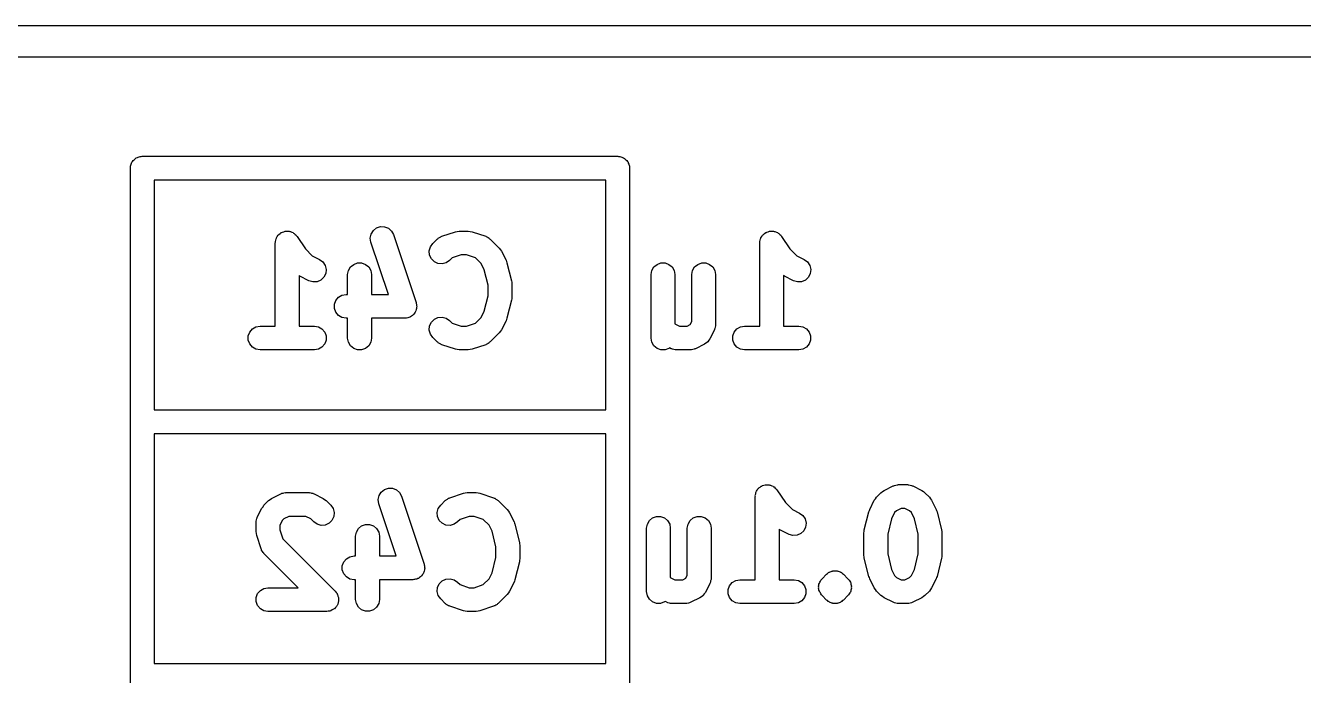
# Model space of a CAD drawing. Extents: x 100 to 214, y -112 to -50.
# Drawn here: x 107.96 to 116.03, y -54 to -49.9 of the extents above; entities that cross this region are included whole.
import ezdxf

# ---------------------------------------------------------------- set-up
doc = ezdxf.new("R2010")
doc.units = 0
doc.header["$MEASUREMENT"] = 0
doc.layers.add('BLACK', color=7, linetype='CONTINUOUS')

msp = doc.modelspace()

# ---------------------------------------------------------------- linework, layer by layer
at = {"layer": 'Black'}
for p, q in [((106, -49.9), (208, -49.9)), ((207.991, -50.1), (106.004, -50.1)), ((108.625, -50.8), (108.626, -50.7935)), ((108.625, -58.8), (108.625, -50.8)), ((108.626, -50.787), (108.628, -50.7808)), ((108.626, -50.7935), (108.626, -50.787)), ((108.628, -50.7808), (108.63, -50.7743)), ((108.63, -50.7743), (108.633, -50.7687)), ((108.633, -50.7687), (108.635, -50.7625)), ((108.635, -50.7625), (108.639, -50.7575)), ((108.639, -50.7575), (108.643, -50.7518)), ((108.643, -50.7518), (108.648, -50.7476)), ((108.648, -50.7476), (108.652, -50.7425)), ((108.652, -50.7425), (108.657, -50.7393)), ((108.657, -50.7393), (108.662, -50.735)), ((108.662, -50.735), (108.669, -50.7328)), ((108.669, -50.7328), (108.674, -50.7295)), ((108.674, -50.7295), (108.681, -50.7284)), ((108.681, -50.7284), (108.687, -50.7261)), ((108.687, -50.7261), (108.694, -50.7261)), ((108.694, -50.7261), (108.7, -50.725)), ((108.7, -50.725), (111.7, -50.725)), ((111.7, -50.725), (111.706, -50.7261)), ((111.706, -50.7261), (111.713, -50.7261)), ((111.713, -50.7261), (111.719, -50.7284)), ((111.719, -50.7284), (111.726, -50.7295)), ((111.726, -50.7295), (111.731, -50.7328)), ((111.731, -50.7328), (111.737, -50.735)), ((111.737, -50.735), (111.743, -50.7393)), ((111.743, -50.7393), (111.748, -50.7425)), ((111.748, -50.7425), (111.752, -50.7476)), ((111.752, -50.7476), (111.757, -50.7518)), ((111.757, -50.7518), (111.761, -50.7575)), ((111.761, -50.7575), (111.765, -50.7625)), ((111.765, -50.7625), (111.767, -50.7687)), ((111.767, -50.7687), (111.77, -50.7743)), ((111.77, -50.7743), (111.772, -50.7808)), ((111.772, -50.7808), (111.774, -50.787)), ((111.774, -50.787), (111.774, -50.7935)), ((111.774, -50.7935), (111.775, -50.8)), ((111.775, -50.8), (111.775, -58.8)), ((108.775, -50.875), (108.775, -52.325)), ((111.625, -50.875), (108.775, -50.875)), ((111.625, -52.325), (111.625, -50.875)), ((109.581, -51.2051), (109.584, -51.2027)), ((109.584, -51.2027), (109.593, -51.2006)), ((109.593, -51.2006), (109.601, -51.1976)), ((109.601, -51.1976), (109.605, -51.1976)), ((109.605, -51.1976), (109.609, -51.1966)), ((109.609, -51.1966), (109.618, -51.1976)), ((109.618, -51.1976), (109.627, -51.1976)), ((109.627, -51.1976), (109.631, -51.199)), ((109.631, -51.199), (109.635, -51.1994)), ((109.635, -51.1994), (109.643, -51.2034)), ((110.145, -51.2153), (110.158, -51.1931)), ((110.158, -51.1931), (110.179, -51.1769)), ((110.179, -51.1769), (110.203, -51.1687)), ((110.203, -51.1687), (110.229, -51.1694)), ((110.229, -51.1694), (110.254, -51.179)), ((110.254, -51.179), (110.273, -51.1962)), ((110.273, -51.1962), (110.285, -51.2191)), ((110.591, -51.2288), (110.676, -51.2003)), ((110.676, -51.2003), (110.688, -51.1985)), ((110.688, -51.1985), (110.7, -51.1964)), ((110.7, -51.1964), (110.757, -51.1964)), ((110.757, -51.1964), (110.769, -51.1985)), ((110.769, -51.1985), (110.781, -51.2003)), ((110.781, -51.2003), (110.867, -51.2288)), ((112.638, -51.2051), (112.641, -51.2027)), ((112.641, -51.2027), (112.65, -51.2006)), ((112.65, -51.2006), (112.658, -51.1976)), ((112.658, -51.1976), (112.663, -51.1976)), ((112.663, -51.1976), (112.667, -51.1966)), ((112.667, -51.1966), (112.675, -51.1976)), ((112.675, -51.1976), (112.684, -51.1976)), ((112.684, -51.1976), (112.688, -51.199)), ((112.688, -51.199), (112.692, -51.1994)), ((112.692, -51.1994), (112.701, -51.2034)), ((109.539, -51.2714), (109.54, -51.2673)), ((109.539, -51.7964), (109.539, -51.2714)), ((109.54, -51.2632), (109.542, -51.2546)), ((109.54, -51.2673), (109.54, -51.2632)), ((109.542, -51.2546), (109.544, -51.2458)), ((109.544, -51.2458), (109.546, -51.2422)), ((109.546, -51.2422), (109.547, -51.2382)), ((109.547, -51.2382), (109.552, -51.231)), ((109.552, -51.231), (109.557, -51.2232)), ((109.557, -51.2232), (109.56, -51.2205)), ((109.56, -51.2205), (109.562, -51.2172)), ((109.562, -51.2172), (109.57, -51.2122)), ((109.57, -51.2122), (109.577, -51.2065)), ((109.577, -51.2065), (109.581, -51.2051)), ((109.643, -51.2034), (109.652, -51.2065)), ((109.652, -51.2065), (109.655, -51.2091)), ((109.655, -51.2091), (109.659, -51.211)), ((109.659, -51.211), (109.665, -51.2175)), ((109.665, -51.2175), (109.672, -51.2232)), ((109.672, -51.2232), (109.674, -51.2268)), ((109.674, -51.2268), (109.677, -51.2298)), ((109.677, -51.2298), (109.73, -51.3094)), ((110.139, -51.2408), (110.145, -51.2153)), ((110.143, -51.2666), (110.139, -51.2408)), ((110.253, -51.5964), (110.143, -51.2666)), ((110.285, -51.2191), (110.428, -51.6477)), ((110.518, -51.2969), (110.533, -51.2755)), ((110.533, -51.2755), (110.561, -51.247)), ((110.561, -51.247), (110.565, -51.2445)), ((110.565, -51.2445), (110.568, -51.2413)), ((110.568, -51.2413), (110.575, -51.2371)), ((110.575, -51.2371), (110.583, -51.232)), ((110.583, -51.232), (110.587, -51.2309)), ((110.587, -51.2309), (110.591, -51.2288)), ((110.867, -51.2288), (110.87, -51.2309)), ((110.87, -51.2309), (110.875, -51.232)), ((110.875, -51.232), (110.882, -51.2371)), ((110.882, -51.2371), (110.889, -51.2413)), ((110.889, -51.2413), (110.892, -51.2445)), ((110.892, -51.2445), (110.896, -51.247)), ((110.896, -51.247), (110.953, -51.3041)), ((112.596, -51.2714), (112.597, -51.2673)), ((112.596, -51.7964), (112.596, -51.2714)), ((112.597, -51.2632), (112.599, -51.2546)), ((112.597, -51.2673), (112.597, -51.2632)), ((112.599, -51.2546), (112.601, -51.2458)), ((112.601, -51.2458), (112.603, -51.2422)), ((112.603, -51.2422), (112.604, -51.2382)), ((112.604, -51.2382), (112.609, -51.231)), ((112.609, -51.231), (112.614, -51.2232)), ((112.614, -51.2232), (112.617, -51.2205)), ((112.617, -51.2205), (112.62, -51.2172)), ((112.62, -51.2172), (112.627, -51.2122)), ((112.627, -51.2122), (112.634, -51.2065)), ((112.634, -51.2065), (112.638, -51.2051)), ((112.701, -51.2034), (112.709, -51.2065)), ((112.709, -51.2065), (112.712, -51.2091)), ((112.712, -51.2091), (112.716, -51.211)), ((112.716, -51.211), (112.722, -51.2175)), ((112.722, -51.2175), (112.729, -51.2232)), ((112.729, -51.2232), (112.731, -51.2268)), ((112.731, -51.2268), (112.734, -51.2298)), ((112.734, -51.2298), (112.787, -51.3094)), ((109.73, -51.3094), (109.773, -51.3526)), ((109.773, -51.3526), (109.819, -51.3758)), ((110.511, -51.322), (110.518, -51.2969)), ((110.513, -51.348), (110.511, -51.322)), ((110.524, -51.3716), (110.513, -51.348)), ((110.712, -51.3464), (110.655, -51.3656)), ((110.745, -51.3464), (110.712, -51.3464)), ((110.802, -51.3656), (110.745, -51.3464)), ((110.953, -51.3041), (110.96, -51.3139)), ((110.96, -51.3139), (110.967, -51.3236)), ((110.967, -51.3236), (110.996, -51.3807)), ((112.787, -51.3094), (112.83, -51.3526)), ((112.83, -51.3526), (112.876, -51.3758)), ((109.819, -51.3758), (109.84, -51.3913)), ((109.84, -51.3913), (109.855, -51.413)), ((109.855, -51.413), (109.861, -51.4384)), ((109.861, -51.4384), (109.858, -51.4642)), ((110.001, -51.4458), (110.014, -51.4232)), ((110.014, -51.4232), (110.034, -51.4065)), ((110.034, -51.4065), (110.058, -51.3976)), ((110.058, -51.3976), (110.084, -51.3976)), ((110.084, -51.3976), (110.109, -51.4065)), ((110.109, -51.4065), (110.129, -51.4232)), ((110.129, -51.4232), (110.142, -51.4458)), ((110.543, -51.39), (110.524, -51.3716)), ((110.566, -51.401), (110.543, -51.39)), ((110.592, -51.4033), (110.566, -51.401)), ((110.617, -51.3965), (110.592, -51.4033)), ((110.639, -51.3816), (110.617, -51.3965)), ((110.655, -51.3656), (110.639, -51.3816)), ((110.838, -51.4016), (110.802, -51.3656)), ((110.858, -51.4405), (110.838, -51.4016)), ((110.882, -51.5378), (110.858, -51.4405)), ((110.996, -51.3807), (110.998, -51.3886)), ((110.998, -51.3886), (111.001, -51.3961)), ((111.001, -51.3961), (111.03, -51.5104)), ((111.915, -51.4458), (111.928, -51.4232)), ((111.928, -51.4232), (111.948, -51.4065)), ((111.948, -51.4065), (111.973, -51.3976)), ((111.973, -51.3976), (111.999, -51.3976)), ((111.999, -51.3976), (112.023, -51.4065)), ((112.023, -51.4065), (112.043, -51.4232)), ((112.043, -51.4232), (112.056, -51.4458)), ((112.172, -51.4458), (112.185, -51.4232)), ((112.185, -51.4232), (112.205, -51.4065)), ((112.205, -51.4065), (112.23, -51.3976)), ((112.23, -51.3976), (112.256, -51.3976)), ((112.256, -51.3976), (112.28, -51.4065)), ((112.28, -51.4065), (112.3, -51.4232)), ((112.3, -51.4232), (112.313, -51.4458)), ((112.876, -51.3758), (112.897, -51.3913)), ((112.897, -51.3913), (112.912, -51.413)), ((112.912, -51.413), (112.918, -51.4384)), ((112.918, -51.4384), (112.915, -51.4642)), ((109.695, -51.4814), (109.689, -51.4771)), ((109.689, -51.4771), (109.689, -51.7964)), ((109.752, -51.5099), (109.695, -51.4814)), ((109.777, -51.5174), (109.752, -51.5099)), ((109.803, -51.5158), (109.777, -51.5174)), ((109.827, -51.5054), (109.803, -51.5158)), ((109.846, -51.4875), (109.827, -51.5054)), ((109.858, -51.4642), (109.846, -51.4875)), ((109.996, -51.4714), (110.001, -51.4458)), ((109.996, -51.5964), (109.996, -51.4714)), ((110.142, -51.4458), (110.146, -51.4714)), ((110.146, -51.4714), (110.146, -51.5964)), ((111.03, -51.5104), (111.031, -51.5195)), ((111.031, -51.5195), (111.032, -51.5286)), ((111.911, -51.4714), (111.915, -51.4458)), ((111.911, -51.8714), (111.911, -51.4714)), ((112.056, -51.4458), (112.061, -51.4714)), ((112.061, -51.4714), (112.061, -51.7822)), ((112.168, -51.4714), (112.172, -51.4458)), ((112.168, -51.768), (112.168, -51.4714)), ((112.313, -51.4458), (112.318, -51.4714)), ((112.318, -51.4714), (112.318, -51.7857)), ((112.752, -51.4814), (112.746, -51.4771)), ((112.746, -51.4771), (112.746, -51.7964)), ((112.809, -51.5099), (112.752, -51.4814)), ((112.834, -51.5174), (112.809, -51.5099)), ((112.86, -51.5158), (112.834, -51.5174)), ((112.884, -51.5054), (112.86, -51.5158)), ((112.903, -51.4875), (112.884, -51.5054)), ((112.915, -51.4642), (112.903, -51.4875)), ((109.938, -51.614), (109.96, -51.601)), ((109.96, -51.601), (109.986, -51.5964)), ((109.986, -51.5964), (109.996, -51.5964)), ((110.146, -51.5964), (110.253, -51.5964)), ((110.858, -51.7024), (110.882, -51.6051)), ((110.882, -51.6051), (110.882, -51.5378)), ((111.032, -51.5286), (111.032, -51.6143)), ((109.912, -51.6584), (109.921, -51.6339)), ((109.912, -51.6845), (109.912, -51.6584)), ((109.921, -51.7089), (109.912, -51.6845)), ((109.921, -51.6339), (109.938, -51.614)), ((110.428, -51.6477), (110.429, -51.6532)), ((110.431, -51.6845), (110.428, -51.6916)), ((110.429, -51.6532), (110.431, -51.6584)), ((110.431, -51.6584), (110.431, -51.666)), ((110.431, -51.666), (110.432, -51.6735)), ((110.432, -51.6735), (110.431, -51.6789)), ((110.431, -51.6789), (110.431, -51.6845)), ((111.03, -51.6325), (111.001, -51.7468)), ((111.031, -51.6233), (111.03, -51.6325)), ((111.032, -51.6143), (111.031, -51.6233)), ((109.938, -51.7289), (109.921, -51.7089)), ((109.96, -51.7419), (109.938, -51.7289)), ((109.986, -51.7464), (109.96, -51.7419)), ((109.996, -51.7464), (109.986, -51.7464)), ((109.996, -51.8714), (109.996, -51.7464)), ((110.357, -51.7464), (110.146, -51.7464)), ((110.146, -51.7464), (110.146, -51.8714)), ((110.363, -51.7455), (110.357, -51.7464)), ((110.368, -51.7456), (110.363, -51.7455)), ((110.375, -51.7432), (110.368, -51.7456)), ((110.383, -51.7419), (110.375, -51.7432)), ((110.388, -51.7391), (110.383, -51.7419)), ((110.393, -51.7374), (110.388, -51.7391)), ((110.399, -51.7327), (110.393, -51.7374)), ((110.405, -51.7289), (110.399, -51.7327)), ((110.409, -51.7246), (110.405, -51.7289)), ((110.413, -51.7212), (110.409, -51.7246)), ((110.417, -51.7147), (110.413, -51.7212)), ((110.422, -51.7089), (110.417, -51.7147)), ((110.424, -51.7037), (110.422, -51.7089)), ((110.427, -51.699), (110.424, -51.7037)), ((110.428, -51.6916), (110.427, -51.699)), ((110.524, -51.7713), (110.543, -51.7528)), ((110.543, -51.7528), (110.566, -51.7418)), ((110.566, -51.7418), (110.592, -51.7396)), ((110.592, -51.7396), (110.617, -51.7463)), ((110.617, -51.7463), (110.639, -51.7613)), ((110.639, -51.7613), (110.655, -51.7773)), ((110.802, -51.7773), (110.838, -51.7413)), ((110.838, -51.7413), (110.858, -51.7024)), ((110.996, -51.7621), (110.967, -51.8193)), ((110.998, -51.7543), (110.996, -51.7621)), ((111.001, -51.7468), (110.998, -51.7543)), ((109.369, -51.8584), (109.378, -51.8339)), ((109.378, -51.8339), (109.395, -51.814)), ((109.395, -51.814), (109.417, -51.801)), ((109.417, -51.801), (109.443, -51.7964)), ((109.443, -51.7964), (109.539, -51.7964)), ((109.689, -51.7964), (109.786, -51.7964)), ((109.786, -51.7964), (109.811, -51.801)), ((109.811, -51.801), (109.834, -51.814)), ((109.834, -51.814), (109.851, -51.8339)), ((109.851, -51.8339), (109.86, -51.8584)), ((110.511, -51.8208), (110.513, -51.7949)), ((110.518, -51.846), (110.511, -51.8208)), ((110.513, -51.7949), (110.524, -51.7713)), ((110.533, -51.8673), (110.518, -51.846)), ((110.655, -51.7773), (110.712, -51.7964)), ((110.712, -51.7964), (110.745, -51.7964)), ((110.745, -51.7964), (110.802, -51.7773)), ((110.953, -51.8387), (110.896, -51.8959)), ((110.96, -51.8289), (110.953, -51.8387)), ((110.967, -51.8193), (110.96, -51.8289)), ((112.061, -51.7822), (112.089, -51.7964)), ((112.089, -51.7964), (112.139, -51.7964)), ((112.139, -51.7964), (112.158, -51.787)), ((112.158, -51.787), (112.168, -51.768)), ((112.31, -51.8193), (112.281, -51.8764)), ((112.311, -51.8151), (112.31, -51.8193)), ((112.313, -51.8114), (112.311, -51.8151)), ((112.315, -51.8027), (112.313, -51.8114)), ((112.317, -51.7943), (112.315, -51.8027)), ((112.318, -51.7857), (112.317, -51.79)), ((112.317, -51.79), (112.317, -51.7943)), ((112.426, -51.8584), (112.435, -51.8339)), ((112.435, -51.8339), (112.452, -51.814)), ((112.452, -51.814), (112.474, -51.801)), ((112.474, -51.801), (112.5, -51.7964)), ((112.5, -51.7964), (112.596, -51.7964)), ((112.746, -51.7964), (112.843, -51.7964)), ((112.843, -51.7964), (112.869, -51.801)), ((112.869, -51.801), (112.891, -51.814)), ((112.891, -51.814), (112.908, -51.8339)), ((112.908, -51.8339), (112.917, -51.8584)), ((109.369, -51.8845), (109.369, -51.8584)), ((109.378, -51.9089), (109.369, -51.8845)), ((109.395, -51.9289), (109.378, -51.9089)), ((109.417, -51.9419), (109.395, -51.9289)), ((109.834, -51.9289), (109.811, -51.9419)), ((109.851, -51.9089), (109.834, -51.9289)), ((109.86, -51.8845), (109.851, -51.9089)), ((109.86, -51.8584), (109.86, -51.8845)), ((110.001, -51.8971), (109.996, -51.8714)), ((110.014, -51.9196), (110.001, -51.8971)), ((110.034, -51.9364), (110.014, -51.9196)), ((110.129, -51.9196), (110.109, -51.9364)), ((110.142, -51.8971), (110.129, -51.9196)), ((110.146, -51.8714), (110.142, -51.8971)), ((110.561, -51.8959), (110.533, -51.8673)), ((110.565, -51.8984), (110.561, -51.8959)), ((110.568, -51.9016), (110.565, -51.8984)), ((110.575, -51.9058), (110.568, -51.9016)), ((110.583, -51.9108), (110.575, -51.9058)), ((110.587, -51.9119), (110.583, -51.9108)), ((110.591, -51.914), (110.587, -51.9119)), ((110.676, -51.9426), (110.591, -51.914)), ((110.867, -51.914), (110.781, -51.9426)), ((110.87, -51.9119), (110.867, -51.914)), ((110.875, -51.9108), (110.87, -51.9119)), ((110.882, -51.9058), (110.875, -51.9108)), ((110.889, -51.9016), (110.882, -51.9058)), ((110.892, -51.8984), (110.889, -51.9016)), ((110.896, -51.8959), (110.892, -51.8984)), ((111.915, -51.8971), (111.911, -51.8714)), ((111.928, -51.9196), (111.915, -51.8971)), ((111.948, -51.9364), (111.928, -51.9196)), ((112.248, -51.9099), (112.191, -51.9385)), ((112.257, -51.9034), (112.248, -51.9099)), ((112.266, -51.8973), (112.257, -51.9034)), ((112.267, -51.8957), (112.266, -51.8973)), ((112.269, -51.8944), (112.267, -51.8957)), ((112.275, -51.8852), (112.269, -51.8944)), ((112.281, -51.8764), (112.275, -51.8852)), ((112.426, -51.8845), (112.426, -51.8584)), ((112.435, -51.9089), (112.426, -51.8845)), ((112.452, -51.9289), (112.435, -51.9089)), ((112.474, -51.9419), (112.452, -51.9289)), ((112.891, -51.9289), (112.869, -51.9419)), ((112.908, -51.9089), (112.891, -51.9289)), ((112.917, -51.8845), (112.908, -51.9089)), ((112.917, -51.8584), (112.917, -51.8845)), ((109.443, -51.9464), (109.417, -51.9419)), ((109.786, -51.9464), (109.443, -51.9464)), ((109.811, -51.9419), (109.786, -51.9464)), ((110.058, -51.9453), (110.034, -51.9364)), ((110.084, -51.9453), (110.058, -51.9453)), ((110.109, -51.9364), (110.084, -51.9453)), ((110.688, -51.9443), (110.676, -51.9426)), ((110.7, -51.9464), (110.688, -51.9443)), ((110.757, -51.9464), (110.7, -51.9464)), ((110.769, -51.9443), (110.757, -51.9464)), ((110.781, -51.9426), (110.769, -51.9443)), ((111.973, -51.9453), (111.948, -51.9364)), ((111.999, -51.9453), (111.973, -51.9453)), ((112.023, -51.9364), (111.999, -51.9453)), ((112.027, -51.9331), (112.023, -51.9364)), ((112.038, -51.9385), (112.027, -51.9331)), ((112.042, -51.9397), (112.038, -51.9385)), ((112.046, -51.9419), (112.042, -51.9397)), ((112.054, -51.9434), (112.046, -51.9419)), ((112.063, -51.9459), (112.054, -51.9434)), ((112.067, -51.9457), (112.063, -51.9459)), ((112.071, -51.9464), (112.067, -51.9457)), ((112.157, -51.9464), (112.071, -51.9464)), ((112.161, -51.9457), (112.157, -51.9464)), ((112.166, -51.9459), (112.161, -51.9457)), ((112.174, -51.9434), (112.166, -51.9459)), ((112.183, -51.9419), (112.174, -51.9434)), ((112.187, -51.9397), (112.183, -51.9419)), ((112.191, -51.9385), (112.187, -51.9397)), ((112.5, -51.9464), (112.474, -51.9419)), ((112.843, -51.9464), (112.5, -51.9464)), ((112.869, -51.9419), (112.843, -51.9464)), ((108.775, -52.325), (111.625, -52.325)), ((108.775, -52.475), (108.775, -53.925)), ((111.625, -52.475), (108.775, -52.475)), ((111.625, -53.925), (111.625, -52.475)), ((112.591, -52.8172), (112.599, -52.8122)), ((112.599, -52.8122), (112.605, -52.8065)), ((112.605, -52.8065), (112.609, -52.8051)), ((112.609, -52.8051), (112.613, -52.8027)), ((112.613, -52.8027), (112.621, -52.8006)), ((112.621, -52.8006), (112.63, -52.7976)), ((112.63, -52.7976), (112.634, -52.7976)), ((112.634, -52.7976), (112.638, -52.7966)), ((112.638, -52.7966), (112.647, -52.7976)), ((112.647, -52.7976), (112.656, -52.7976)), ((112.656, -52.7976), (112.66, -52.799)), ((112.66, -52.799), (112.664, -52.7994)), ((112.664, -52.7994), (112.672, -52.8034)), ((112.672, -52.8034), (112.68, -52.8065)), ((112.68, -52.8065), (112.684, -52.8091)), ((112.684, -52.8091), (112.687, -52.811)), ((112.687, -52.811), (112.693, -52.8175)), ((113.381, -52.8329), (113.438, -52.8043)), ((113.438, -52.8043), (113.442, -52.8031)), ((113.442, -52.8031), (113.446, -52.801)), ((113.446, -52.801), (113.454, -52.7994)), ((113.454, -52.7994), (113.463, -52.7969)), ((113.463, -52.7969), (113.467, -52.7972)), ((113.467, -52.7972), (113.471, -52.7964)), ((113.471, -52.7964), (113.529, -52.7964)), ((113.529, -52.7964), (113.533, -52.7972)), ((113.533, -52.7972), (113.537, -52.7969)), ((113.537, -52.7969), (113.546, -52.7994)), ((113.546, -52.7994), (113.554, -52.801)), ((113.554, -52.801), (113.558, -52.8031)), ((113.558, -52.8031), (113.562, -52.8043)), ((113.562, -52.8043), (113.619, -52.8329)), ((109.497, -52.897), (109.507, -52.8901)), ((109.507, -52.8901), (109.516, -52.8829)), ((109.516, -52.8829), (109.574, -52.8543)), ((109.574, -52.8543), (109.578, -52.8531)), ((109.578, -52.8531), (109.581, -52.851)), ((109.581, -52.851), (109.59, -52.8494)), ((109.59, -52.8494), (109.599, -52.8469)), ((109.599, -52.8469), (109.603, -52.8472)), ((109.603, -52.8472), (109.607, -52.8464)), ((109.607, -52.8464), (109.75, -52.8464)), ((109.75, -52.8464), (109.754, -52.8472)), ((109.754, -52.8472), (109.759, -52.8469)), ((109.759, -52.8469), (109.767, -52.8494)), ((109.767, -52.8494), (109.776, -52.851)), ((109.776, -52.851), (109.779, -52.8531)), ((109.779, -52.8531), (109.784, -52.8543)), ((109.784, -52.8543), (109.841, -52.8829)), ((109.841, -52.8829), (109.85, -52.8901)), ((109.85, -52.8901), (109.86, -52.897)), ((110.189, -52.8908), (110.195, -52.8653)), ((110.193, -52.9166), (110.189, -52.8908)), ((110.195, -52.8653), (110.208, -52.8431)), ((110.208, -52.8431), (110.229, -52.8269)), ((110.229, -52.8269), (110.253, -52.8187)), ((110.253, -52.8187), (110.279, -52.8194)), ((110.279, -52.8194), (110.304, -52.829)), ((110.304, -52.829), (110.323, -52.8462)), ((110.323, -52.8462), (110.335, -52.8691)), ((110.335, -52.8691), (110.478, -53.2977)), ((110.611, -52.897), (110.615, -52.8945)), ((110.615, -52.8945), (110.618, -52.8913)), ((110.618, -52.8913), (110.625, -52.8871)), ((110.625, -52.8871), (110.633, -52.882)), ((110.633, -52.882), (110.637, -52.8809)), ((110.637, -52.8809), (110.641, -52.8788)), ((110.641, -52.8788), (110.726, -52.8503)), ((110.726, -52.8503), (110.738, -52.8485)), ((110.738, -52.8485), (110.75, -52.8464)), ((110.75, -52.8464), (110.807, -52.8464)), ((110.807, -52.8464), (110.819, -52.8485)), ((110.819, -52.8485), (110.831, -52.8503)), ((110.831, -52.8503), (110.917, -52.8788)), ((110.917, -52.8788), (110.92, -52.8809)), ((110.92, -52.8809), (110.925, -52.882)), ((110.925, -52.882), (110.932, -52.8871)), ((110.932, -52.8871), (110.939, -52.8913)), ((110.939, -52.8913), (110.942, -52.8945)), ((110.942, -52.8945), (110.946, -52.897)), ((112.568, -52.8632), (112.571, -52.8546)), ((112.569, -52.8673), (112.568, -52.8632)), ((112.568, -52.8714), (112.569, -52.8673)), ((112.568, -53.3964), (112.568, -52.8714)), ((112.571, -52.8546), (112.572, -52.8458)), ((112.572, -52.8458), (112.574, -52.8422)), ((112.574, -52.8422), (112.576, -52.8382)), ((112.576, -52.8382), (112.581, -52.831)), ((112.581, -52.831), (112.585, -52.8232)), ((112.585, -52.8232), (112.589, -52.8205)), ((112.589, -52.8205), (112.591, -52.8172)), ((112.693, -52.8175), (112.7, -52.8232)), ((112.7, -52.8232), (112.702, -52.8268)), ((112.702, -52.8268), (112.705, -52.8298)), ((112.705, -52.8298), (112.758, -52.9094)), ((113.29, -52.9522), (113.319, -52.895)), ((113.319, -52.895), (113.326, -52.8854)), ((113.326, -52.8854), (113.333, -52.8755)), ((113.333, -52.8755), (113.361, -52.847)), ((113.361, -52.847), (113.371, -52.8401)), ((113.371, -52.8401), (113.381, -52.8329)), ((113.619, -52.8329), (113.629, -52.8401)), ((113.629, -52.8401), (113.639, -52.847)), ((113.639, -52.847), (113.667, -52.8755)), ((113.667, -52.8755), (113.674, -52.8854)), ((113.674, -52.8854), (113.681, -52.895)), ((113.681, -52.895), (113.71, -52.9522)), ((109.426, -53.0022), (109.454, -52.945)), ((109.454, -52.945), (109.462, -52.9354)), ((109.462, -52.9354), (109.468, -52.9255)), ((109.468, -52.9255), (109.497, -52.897)), ((109.86, -52.897), (109.889, -52.9255)), ((109.889, -52.9255), (109.904, -52.9469)), ((109.904, -52.9469), (109.91, -52.972)), ((109.91, -52.972), (109.908, -52.998)), ((110.303, -53.2464), (110.193, -52.9166)), ((110.561, -52.972), (110.568, -52.9469)), ((110.563, -52.998), (110.561, -52.972)), ((110.568, -52.9469), (110.583, -52.9255)), ((110.583, -52.9255), (110.611, -52.897)), ((110.946, -52.897), (111.003, -52.9541)), ((111.003, -52.9541), (111.01, -52.9639)), ((111.01, -52.9639), (111.017, -52.9736)), ((111.017, -52.9736), (111.046, -53.0307)), ((112.758, -52.9094), (112.802, -52.9526)), ((112.802, -52.9526), (112.848, -52.9758)), ((112.848, -52.9758), (112.869, -52.9913)), ((113.256, -53.0818), (113.284, -52.9675)), ((113.284, -52.9675), (113.288, -52.96)), ((113.288, -52.96), (113.29, -52.9522)), ((113.447, -52.973), (113.428, -53.0119)), ((113.459, -52.9616), (113.447, -52.973)), ((113.489, -52.9464), (113.459, -52.9616)), ((113.511, -52.9464), (113.489, -52.9464)), ((113.541, -52.9616), (113.511, -52.9464)), ((113.553, -52.973), (113.541, -52.9616)), ((113.572, -53.0119), (113.553, -52.973)), ((113.71, -52.9522), (113.712, -52.96)), ((113.712, -52.96), (113.716, -52.9675)), ((113.716, -52.9675), (113.744, -53.0818)), ((109.418, -53.0271), (109.421, -53.0187)), ((109.419, -53.0315), (109.418, -53.0271)), ((109.418, -53.0357), (109.419, -53.0315)), ((109.418, -53.0929), (109.418, -53.0357)), ((109.421, -53.0187), (109.422, -53.0101)), ((109.422, -53.0101), (109.425, -53.0063)), ((109.425, -53.0063), (109.426, -53.0022)), ((109.583, -53.023), (109.568, -53.0534)), ((109.568, -53.0534), (109.568, -53.0807)), ((109.594, -53.0116), (109.583, -53.023)), ((109.625, -52.9964), (109.594, -53.0116)), ((109.732, -52.9964), (109.625, -52.9964)), ((109.763, -53.0116), (109.732, -52.9964)), ((109.783, -53.0316), (109.763, -53.0116)), ((109.804, -53.0465), (109.783, -53.0316)), ((109.829, -53.0533), (109.804, -53.0465)), ((109.855, -53.051), (109.829, -53.0533)), ((109.879, -53.04), (109.855, -53.051)), ((109.897, -53.0216), (109.879, -53.04)), ((109.908, -52.998), (109.897, -53.0216)), ((110.064, -53.0732), (110.084, -53.0565)), ((110.084, -53.0565), (110.108, -53.0476)), ((110.108, -53.0476), (110.134, -53.0476)), ((110.134, -53.0476), (110.159, -53.0565)), ((110.159, -53.0565), (110.179, -53.0732)), ((110.574, -53.0216), (110.563, -52.998)), ((110.593, -53.04), (110.574, -53.0216)), ((110.616, -53.051), (110.593, -53.04)), ((110.642, -53.0533), (110.616, -53.051)), ((110.667, -53.0465), (110.642, -53.0533)), ((110.689, -53.0316), (110.667, -53.0465)), ((110.705, -53.0156), (110.689, -53.0316)), ((110.762, -52.9964), (110.705, -53.0156)), ((110.795, -52.9964), (110.762, -52.9964)), ((110.852, -53.0156), (110.795, -52.9964)), ((110.888, -53.0516), (110.852, -53.0156)), ((110.908, -53.0905), (110.888, -53.0516)), ((111.046, -53.0307), (111.048, -53.0386)), ((111.048, -53.0386), (111.051, -53.0461)), ((111.051, -53.0461), (111.08, -53.1604)), ((111.882, -53.0714), (111.887, -53.0458)), ((111.887, -53.0458), (111.9, -53.0232)), ((111.9, -53.0232), (111.92, -53.0065)), ((111.92, -53.0065), (111.944, -52.9976)), ((111.944, -52.9976), (111.97, -52.9976)), ((111.97, -52.9976), (111.995, -53.0065)), ((111.995, -53.0065), (112.015, -53.0232)), ((112.015, -53.0232), (112.028, -53.0458)), ((112.028, -53.0458), (112.032, -53.0714)), ((112.139, -53.0714), (112.144, -53.0458)), ((112.144, -53.0458), (112.157, -53.0232)), ((112.157, -53.0232), (112.177, -53.0065)), ((112.177, -53.0065), (112.201, -52.9976)), ((112.201, -52.9976), (112.227, -52.9976)), ((112.227, -52.9976), (112.252, -53.0065)), ((112.252, -53.0065), (112.272, -53.0232)), ((112.272, -53.0232), (112.285, -53.0458)), ((112.285, -53.0458), (112.289, -53.0714)), ((112.869, -52.9913), (112.883, -53.013)), ((112.883, -53.013), (112.889, -53.0384)), ((112.889, -53.0384), (112.886, -53.0642)), ((113.428, -53.0119), (113.404, -53.1092)), ((113.596, -53.1092), (113.572, -53.0119)), ((109.42, -53.1047), (109.418, -53.0929)), ((109.422, -53.1166), (109.42, -53.1047)), ((109.45, -53.2023), (109.422, -53.1166)), ((109.568, -53.0807), (109.587, -53.1381)), ((109.587, -53.1381), (109.917, -53.4684)), ((110.046, -53.1214), (110.051, -53.0958)), ((110.046, -53.2464), (110.046, -53.1214)), ((110.051, -53.0958), (110.064, -53.0732)), ((110.179, -53.0732), (110.192, -53.0958)), ((110.192, -53.0958), (110.196, -53.1214)), ((110.196, -53.1214), (110.196, -53.2464)), ((110.932, -53.1878), (110.908, -53.0905)), ((111.882, -53.4714), (111.882, -53.0714)), ((112.032, -53.0714), (112.032, -53.3822)), ((112.139, -53.368), (112.139, -53.0714)), ((112.289, -53.0714), (112.289, -53.3857)), ((112.724, -53.0814), (112.718, -53.0771)), ((112.718, -53.0771), (112.718, -53.3964)), ((112.781, -53.1099), (112.724, -53.0814)), ((112.806, -53.1174), (112.781, -53.1099)), ((112.832, -53.1158), (112.806, -53.1174)), ((112.856, -53.1054), (112.832, -53.1158)), ((112.875, -53.0875), (112.856, -53.1054)), ((112.886, -53.0642), (112.875, -53.0875)), ((113.254, -53.1), (113.255, -53.091)), ((113.254, -53.2429), (113.254, -53.1)), ((113.255, -53.091), (113.256, -53.0818)), ((113.404, -53.1092), (113.404, -53.2336)), ((113.596, -53.2336), (113.596, -53.1092)), ((113.744, -53.0818), (113.745, -53.091)), ((113.745, -53.091), (113.746, -53.1)), ((113.746, -53.1), (113.746, -53.2429)), ((109.452, -53.2061), (109.45, -53.2023)), ((109.453, -53.2103), (109.452, -53.2061)), ((109.458, -53.2175), (109.453, -53.2103)), ((109.463, -53.2252), (109.458, -53.2175)), ((110.932, -53.2551), (110.932, -53.1878)), ((111.08, -53.1604), (111.081, -53.1695)), ((111.081, -53.1695), (111.082, -53.1786)), ((111.082, -53.1786), (111.082, -53.2643)), ((109.466, -53.2281), (109.463, -53.2252)), ((109.468, -53.2316), (109.466, -53.2281)), ((109.683, -53.4464), (109.468, -53.2316)), ((109.962, -53.3084), (109.971, -53.2839)), ((109.971, -53.2839), (109.988, -53.264)), ((109.988, -53.264), (110.01, -53.251)), ((110.01, -53.251), (110.036, -53.2464)), ((110.036, -53.2464), (110.046, -53.2464)), ((110.196, -53.2464), (110.303, -53.2464)), ((110.478, -53.2977), (110.479, -53.3032)), ((110.908, -53.3524), (110.932, -53.2551)), ((111.08, -53.2825), (111.051, -53.3968)), ((111.081, -53.2733), (111.08, -53.2825)), ((111.082, -53.2643), (111.081, -53.2733)), ((113.255, -53.2519), (113.254, -53.2429)), ((113.256, -53.261), (113.255, -53.2519)), ((113.284, -53.3753), (113.256, -53.261)), ((113.404, -53.2336), (113.428, -53.331)), ((113.572, -53.331), (113.596, -53.2336)), ((113.744, -53.261), (113.716, -53.3753)), ((113.745, -53.2519), (113.744, -53.261)), ((113.746, -53.2429), (113.745, -53.2519)), ((109.962, -53.3345), (109.962, -53.3084)), ((109.971, -53.3589), (109.962, -53.3345)), ((109.988, -53.3789), (109.971, -53.3589)), ((110.01, -53.3919), (109.988, -53.3789)), ((110.455, -53.3789), (110.449, -53.3827)), ((110.459, -53.3746), (110.455, -53.3789)), ((110.463, -53.3712), (110.459, -53.3746)), ((110.467, -53.3647), (110.463, -53.3712)), ((110.472, -53.3589), (110.467, -53.3647)), ((110.474, -53.3537), (110.472, -53.3589)), ((110.477, -53.349), (110.474, -53.3537)), ((110.478, -53.3416), (110.477, -53.349)), ((110.481, -53.3345), (110.478, -53.3416)), ((110.479, -53.3032), (110.481, -53.3084)), ((110.481, -53.3084), (110.481, -53.316)), ((110.481, -53.316), (110.482, -53.3235)), ((110.482, -53.3235), (110.481, -53.3289)), ((110.481, -53.3289), (110.481, -53.3345)), ((110.888, -53.3913), (110.908, -53.3524)), ((112.13, -53.387), (112.139, -53.368)), ((112.99, -53.3898), (113.018, -53.3613)), ((113.018, -53.3613), (113.024, -53.3575)), ((113.024, -53.3575), (113.028, -53.3528)), ((113.028, -53.3528), (113.031, -53.3515)), ((113.031, -53.3515), (113.034, -53.3493)), ((113.034, -53.3493), (113.037, -53.3482)), ((113.037, -53.3482), (113.04, -53.3463)), ((113.04, -53.3463), (113.046, -53.3446)), ((113.046, -53.3446), (113.052, -53.3418)), ((113.052, -53.3418), (113.055, -53.3416)), ((113.055, -53.3416), (113.058, -53.3404)), ((113.058, -53.3404), (113.062, -53.3404)), ((113.062, -53.3404), (113.065, -53.3396)), ((113.065, -53.3396), (113.071, -53.3401)), ((113.071, -53.3401), (113.078, -53.3396)), ((113.078, -53.3396), (113.081, -53.3404)), ((113.081, -53.3404), (113.084, -53.3404)), ((113.084, -53.3404), (113.088, -53.3416)), ((113.088, -53.3416), (113.091, -53.3418)), ((113.091, -53.3418), (113.097, -53.3446)), ((113.097, -53.3446), (113.103, -53.3463)), ((113.103, -53.3463), (113.106, -53.3482)), ((113.106, -53.3482), (113.109, -53.3493)), ((113.109, -53.3493), (113.111, -53.3515)), ((113.111, -53.3515), (113.114, -53.3528)), ((113.114, -53.3528), (113.119, -53.3575)), ((113.119, -53.3575), (113.124, -53.3613)), ((113.124, -53.3613), (113.153, -53.3898)), ((113.288, -53.3828), (113.284, -53.3753)), ((113.428, -53.331), (113.447, -53.3699)), ((113.447, -53.3699), (113.459, -53.3812)), ((113.541, -53.3812), (113.553, -53.3699)), ((113.553, -53.3699), (113.572, -53.331)), ((113.716, -53.3753), (113.712, -53.3828)), ((109.445, -53.464), (109.467, -53.451)), ((109.467, -53.451), (109.493, -53.4464)), ((109.493, -53.4464), (109.683, -53.4464)), ((110.036, -53.3964), (110.01, -53.3919)), ((110.046, -53.3964), (110.036, -53.3964)), ((110.046, -53.5214), (110.046, -53.3964)), ((110.407, -53.3964), (110.196, -53.3964)), ((110.196, -53.3964), (110.196, -53.5214)), ((110.413, -53.3955), (110.407, -53.3964)), ((110.418, -53.3956), (110.413, -53.3955)), ((110.425, -53.3932), (110.418, -53.3956)), ((110.433, -53.3919), (110.425, -53.3932)), ((110.438, -53.3891), (110.433, -53.3919)), ((110.443, -53.3874), (110.438, -53.3891)), ((110.449, -53.3827), (110.443, -53.3874)), ((110.561, -53.4708), (110.563, -53.4449)), ((110.563, -53.4449), (110.574, -53.4213)), ((110.574, -53.4213), (110.593, -53.4028)), ((110.593, -53.4028), (110.616, -53.3918)), ((110.616, -53.3918), (110.642, -53.3896)), ((110.642, -53.3896), (110.667, -53.3963)), ((110.667, -53.3963), (110.689, -53.4113)), ((110.689, -53.4113), (110.705, -53.4273)), ((110.705, -53.4273), (110.762, -53.4464)), ((110.762, -53.4464), (110.795, -53.4464)), ((110.795, -53.4464), (110.852, -53.4273)), ((110.852, -53.4273), (110.888, -53.3913)), ((111.046, -53.4121), (111.017, -53.4693)), ((111.048, -53.4043), (111.046, -53.4121)), ((111.051, -53.3968), (111.048, -53.4043)), ((112.032, -53.3822), (112.061, -53.3964)), ((112.061, -53.3964), (112.111, -53.3964)), ((112.111, -53.3964), (112.13, -53.387)), ((112.281, -53.4193), (112.253, -53.4764)), ((112.283, -53.4151), (112.281, -53.4193)), ((112.285, -53.4114), (112.283, -53.4151)), ((112.286, -53.4027), (112.285, -53.4114)), ((112.289, -53.3943), (112.286, -53.4027)), ((112.289, -53.3857), (112.289, -53.39)), ((112.289, -53.39), (112.289, -53.3943)), ((112.398, -53.4584), (112.406, -53.4339)), ((112.398, -53.4845), (112.398, -53.4584)), ((112.406, -53.4339), (112.423, -53.414)), ((112.423, -53.414), (112.446, -53.401)), ((112.446, -53.401), (112.471, -53.3964)), ((112.471, -53.3964), (112.568, -53.3964)), ((112.718, -53.3964), (112.814, -53.3964)), ((112.814, -53.3964), (112.84, -53.401)), ((112.84, -53.401), (112.862, -53.414)), ((112.862, -53.414), (112.879, -53.4339)), ((112.879, -53.4339), (112.888, -53.4584)), ((112.888, -53.4584), (112.888, -53.4845)), ((112.968, -53.4363), (112.97, -53.43)), ((112.969, -53.4429), (112.968, -53.4363)), ((112.968, -53.4494), (112.969, -53.4429)), ((112.97, -53.4557), (112.968, -53.4494)), ((112.97, -53.4234), (112.973, -53.4175)), ((112.97, -53.43), (112.97, -53.4234)), ((112.97, -53.4623), (112.97, -53.4557)), ((112.973, -53.4175), (112.975, -53.4112)), ((112.975, -53.4112), (112.979, -53.4058)), ((112.979, -53.4058), (112.981, -53.3998)), ((112.981, -53.3998), (112.986, -53.3952)), ((112.986, -53.3952), (112.99, -53.3898)), ((113.153, -53.3898), (113.157, -53.3952)), ((113.157, -53.3952), (113.161, -53.3998)), ((113.161, -53.3998), (113.164, -53.4058)), ((113.164, -53.4058), (113.168, -53.4112)), ((113.168, -53.4112), (113.17, -53.4175)), ((113.17, -53.4175), (113.172, -53.4234)), ((113.172, -53.4234), (113.173, -53.43)), ((113.173, -53.4557), (113.172, -53.4623)), ((113.173, -53.43), (113.175, -53.4363)), ((113.175, -53.4494), (113.173, -53.4557)), ((113.175, -53.4363), (113.174, -53.4429)), ((113.174, -53.4429), (113.175, -53.4494)), ((113.29, -53.3907), (113.288, -53.3828)), ((113.319, -53.4478), (113.29, -53.3907)), ((113.326, -53.4575), (113.319, -53.4478)), ((113.333, -53.4673), (113.326, -53.4575)), ((113.459, -53.3812), (113.489, -53.3964)), ((113.489, -53.3964), (113.511, -53.3964)), ((113.511, -53.3964), (113.541, -53.3812)), ((113.674, -53.4575), (113.667, -53.4673)), ((113.681, -53.4478), (113.674, -53.4575)), ((113.71, -53.3907), (113.681, -53.4478)), ((113.712, -53.3828), (113.71, -53.3907)), ((109.419, -53.5084), (109.428, -53.4839)), ((109.419, -53.5345), (109.419, -53.5084)), ((109.428, -53.5589), (109.419, -53.5345)), ((109.428, -53.4839), (109.445, -53.464)), ((109.917, -53.4684), (109.923, -53.4764)), ((109.923, -53.4764), (109.929, -53.4839)), ((109.929, -53.4839), (109.93, -53.487)), ((109.93, -53.487), (109.932, -53.4897)), ((109.932, -53.4897), (109.935, -53.4992)), ((109.937, -53.5408), (109.933, -53.5497)), ((109.935, -53.4992), (109.938, -53.5084)), ((109.938, -53.5345), (109.937, -53.5376)), ((109.937, -53.5376), (109.937, -53.5408)), ((109.938, -53.5084), (109.938, -53.5117)), ((109.938, -53.5117), (109.939, -53.5149)), ((109.939, -53.5149), (109.938, -53.5246)), ((109.938, -53.5246), (109.938, -53.5345)), ((110.051, -53.5471), (110.046, -53.5214)), ((110.196, -53.5214), (110.192, -53.5471)), ((110.568, -53.496), (110.561, -53.4708)), ((110.583, -53.5173), (110.568, -53.496)), ((110.611, -53.5459), (110.583, -53.5173)), ((111.003, -53.4887), (110.946, -53.5459)), ((111.01, -53.4789), (111.003, -53.4887)), ((111.017, -53.4693), (111.01, -53.4789)), ((111.887, -53.4971), (111.882, -53.4714)), ((111.9, -53.5196), (111.887, -53.4971)), ((111.92, -53.5364), (111.9, -53.5196)), ((111.944, -53.5453), (111.92, -53.5364)), ((111.995, -53.5364), (111.97, -53.5453)), ((111.999, -53.5331), (111.995, -53.5364)), ((112.009, -53.5385), (111.999, -53.5331)), ((112.013, -53.5397), (112.009, -53.5385)), ((112.017, -53.5419), (112.013, -53.5397)), ((112.158, -53.5397), (112.154, -53.5419)), ((112.162, -53.5385), (112.158, -53.5397)), ((112.219, -53.5099), (112.162, -53.5385)), ((112.228, -53.5034), (112.219, -53.5099)), ((112.237, -53.4973), (112.228, -53.5034)), ((112.239, -53.4957), (112.237, -53.4973)), ((112.24, -53.4944), (112.239, -53.4957)), ((112.246, -53.4852), (112.24, -53.4944)), ((112.253, -53.4764), (112.246, -53.4852)), ((112.406, -53.5089), (112.398, -53.4845)), ((112.423, -53.5289), (112.406, -53.5089)), ((112.446, -53.5419), (112.423, -53.5289)), ((112.862, -53.5289), (112.84, -53.5419)), ((112.879, -53.5089), (112.862, -53.5289)), ((112.888, -53.4845), (112.879, -53.5089)), ((112.973, -53.4682), (112.97, -53.4623)), ((112.975, -53.4746), (112.973, -53.4682)), ((112.979, -53.4799), (112.975, -53.4746)), ((112.981, -53.4859), (112.979, -53.4799)), ((112.986, -53.4905), (112.981, -53.4859)), ((112.99, -53.4959), (112.986, -53.4905)), ((113.018, -53.5245), (112.99, -53.4959)), ((113.024, -53.5282), (113.018, -53.5245)), ((113.028, -53.5329), (113.024, -53.5282)), ((113.031, -53.5343), (113.028, -53.5329)), ((113.034, -53.5364), (113.031, -53.5343)), ((113.037, -53.5375), (113.034, -53.5364)), ((113.04, -53.5394), (113.037, -53.5375)), ((113.046, -53.5411), (113.04, -53.5394)), ((113.052, -53.5439), (113.046, -53.5411)), ((113.097, -53.5411), (113.091, -53.5439)), ((113.103, -53.5394), (113.097, -53.5411)), ((113.106, -53.5375), (113.103, -53.5394)), ((113.109, -53.5364), (113.106, -53.5375)), ((113.111, -53.5343), (113.109, -53.5364)), ((113.114, -53.5329), (113.111, -53.5343)), ((113.119, -53.5282), (113.114, -53.5329)), ((113.124, -53.5245), (113.119, -53.5282)), ((113.153, -53.4959), (113.124, -53.5245)), ((113.157, -53.4905), (113.153, -53.4959)), ((113.161, -53.4859), (113.157, -53.4905)), ((113.164, -53.4799), (113.161, -53.4859)), ((113.168, -53.4746), (113.164, -53.4799)), ((113.17, -53.4682), (113.168, -53.4746)), ((113.172, -53.4623), (113.17, -53.4682)), ((113.361, -53.4959), (113.333, -53.4673)), ((113.371, -53.5028), (113.361, -53.4959)), ((113.381, -53.5099), (113.371, -53.5028)), ((113.438, -53.5385), (113.381, -53.5099)), ((113.442, -53.5397), (113.438, -53.5385)), ((113.446, -53.5419), (113.442, -53.5397)), ((113.558, -53.5397), (113.554, -53.5419)), ((113.562, -53.5385), (113.558, -53.5397)), ((113.619, -53.5099), (113.562, -53.5385)), ((113.629, -53.5028), (113.619, -53.5099)), ((113.639, -53.4959), (113.629, -53.5028)), ((113.667, -53.4673), (113.639, -53.4959)), ((109.445, -53.5789), (109.428, -53.5589)), ((109.467, -53.5919), (109.445, -53.5789)), ((109.493, -53.5964), (109.467, -53.5919)), ((109.864, -53.5964), (109.493, -53.5964)), ((109.874, -53.5947), (109.864, -53.5964)), ((109.884, -53.5939), (109.874, -53.5947)), ((109.887, -53.5925), (109.884, -53.5939)), ((109.89, -53.5919), (109.887, -53.5925)), ((109.898, -53.587), (109.89, -53.5919)), ((109.907, -53.5829), (109.898, -53.587)), ((109.91, -53.5805), (109.907, -53.5829)), ((109.912, -53.5789), (109.91, -53.5805)), ((109.919, -53.5714), (109.912, -53.5789)), ((109.926, -53.5644), (109.919, -53.5714)), ((109.927, -53.5615), (109.926, -53.5644)), ((109.929, -53.5589), (109.927, -53.5615)), ((109.933, -53.5497), (109.929, -53.5589)), ((110.064, -53.5696), (110.051, -53.5471)), ((110.084, -53.5864), (110.064, -53.5696)), ((110.108, -53.5953), (110.084, -53.5864)), ((110.134, -53.5953), (110.108, -53.5953)), ((110.159, -53.5864), (110.134, -53.5953)), ((110.179, -53.5696), (110.159, -53.5864)), ((110.192, -53.5471), (110.179, -53.5696)), ((110.615, -53.5484), (110.611, -53.5459)), ((110.618, -53.5516), (110.615, -53.5484)), ((110.625, -53.5558), (110.618, -53.5516)), ((110.633, -53.5608), (110.625, -53.5558)), ((110.637, -53.5619), (110.633, -53.5608)), ((110.641, -53.564), (110.637, -53.5619)), ((110.726, -53.5926), (110.641, -53.564)), ((110.738, -53.5943), (110.726, -53.5926)), ((110.75, -53.5964), (110.738, -53.5943)), ((110.807, -53.5964), (110.75, -53.5964)), ((110.819, -53.5943), (110.807, -53.5964)), ((110.831, -53.5926), (110.819, -53.5943)), ((110.917, -53.564), (110.831, -53.5926)), ((110.92, -53.5619), (110.917, -53.564)), ((110.925, -53.5608), (110.92, -53.5619)), ((110.932, -53.5558), (110.925, -53.5608)), ((110.939, -53.5516), (110.932, -53.5558)), ((110.942, -53.5484), (110.939, -53.5516)), ((110.946, -53.5459), (110.942, -53.5484)), ((111.97, -53.5453), (111.944, -53.5453)), ((112.026, -53.5434), (112.017, -53.5419)), ((112.034, -53.5459), (112.026, -53.5434)), ((112.039, -53.5457), (112.034, -53.5459)), ((112.043, -53.5464), (112.039, -53.5457)), ((112.129, -53.5464), (112.043, -53.5464)), ((112.133, -53.5457), (112.129, -53.5464)), ((112.137, -53.5459), (112.133, -53.5457)), ((112.146, -53.5434), (112.137, -53.5459)), ((112.154, -53.5419), (112.146, -53.5434)), ((112.471, -53.5464), (112.446, -53.5419)), ((112.814, -53.5464), (112.471, -53.5464)), ((112.84, -53.5419), (112.814, -53.5464)), ((113.055, -53.5442), (113.052, -53.5439)), ((113.058, -53.5453), (113.055, -53.5442)), ((113.062, -53.5453), (113.058, -53.5453)), ((113.065, -53.5461), (113.062, -53.5453)), ((113.071, -53.5456), (113.065, -53.5461)), ((113.078, -53.5461), (113.071, -53.5456)), ((113.081, -53.5453), (113.078, -53.5461)), ((113.084, -53.5453), (113.081, -53.5453)), ((113.088, -53.5442), (113.084, -53.5453)), ((113.091, -53.5439), (113.088, -53.5442)), ((113.454, -53.5434), (113.446, -53.5419)), ((113.463, -53.5459), (113.454, -53.5434)), ((113.467, -53.5457), (113.463, -53.5459)), ((113.471, -53.5464), (113.467, -53.5457)), ((113.529, -53.5464), (113.471, -53.5464)), ((113.533, -53.5457), (113.529, -53.5464)), ((113.537, -53.5459), (113.533, -53.5457)), ((113.546, -53.5434), (113.537, -53.5459)), ((113.554, -53.5419), (113.546, -53.5434)), ((108.775, -53.925), (111.625, -53.925))]:
    msp.add_line(p, q, dxfattribs=at)

doc.saveas('drawing.dxf')
